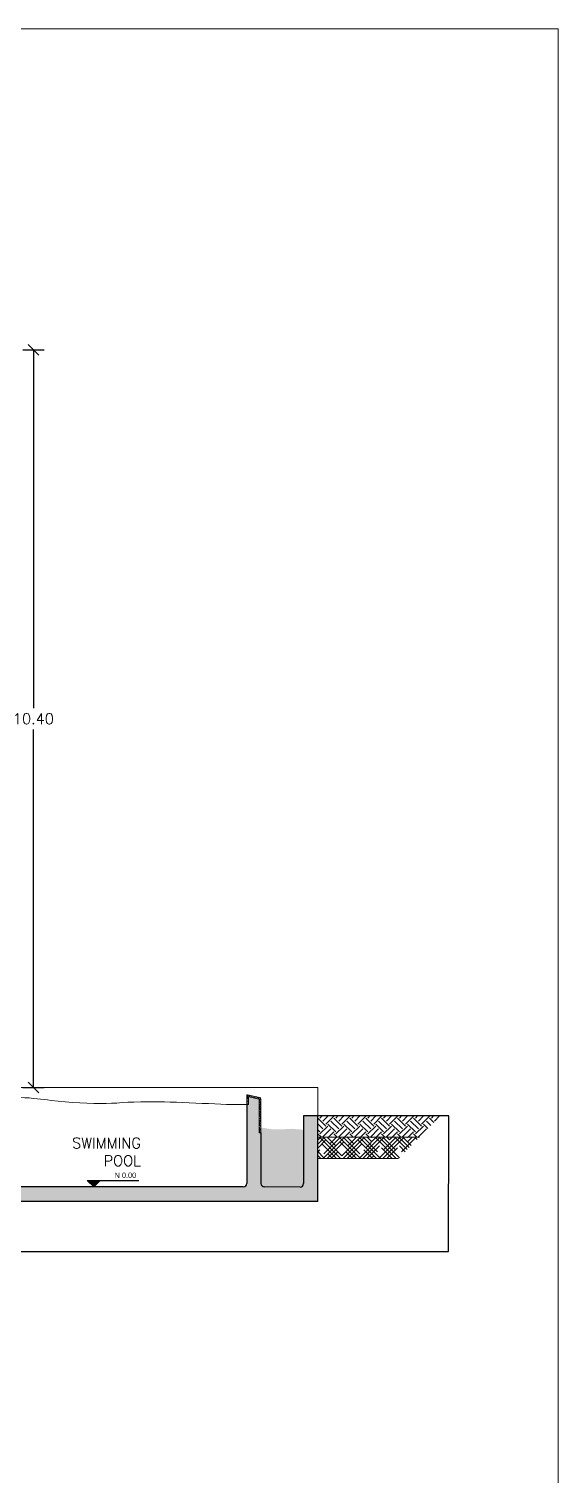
# Model space of a CAD drawing. Header units: metres. Extents: x -44 to 358, y -246 to 48.
# Drawn here: x 350.69 to 358.16, y 19.86 to 40.26 of the extents above; entities that cross this region are included whole.
import ezdxf

# ---------------------------------------------------------------- set-up
doc = ezdxf.new("R2010")
doc.units = ezdxf.units.M
doc.header["$LTSCALE"] = 0.3
doc.header["$PDMODE"] = 3
doc.linetypes.add('CONTINU', pattern=[0])
for name, color, linetype, lineweight in [('A-WALL', 7, 'Continuous', 30), ('corte', 7, 'Continuous', 30), ('piscina', 7, 'Continuous', 0), ('SE-2', 252, 'Continuous', 9)]:
    doc.layers.add(name, color=color, linetype=linetype, lineweight=lineweight)
doc.layers.add('DIMENSIONES', color=7, linetype='Continuous')
doc.layers.add('TEXTOS', color=4, linetype='Continuous')
doc.layers.add('RELLENO SECCION', color=8, linetype='Continuous', lineweight=0, transparency=0.4)
doc.styles.add('ESC100-2mm', font='arial.ttf', dxfattribs={"height": 0.15})
doc.styles.add('SMPLEX', font='simplex.shx')
doc.dimstyles.new('DIM-75', dxfattribs={"dimscale": 0.75, "dimtxt": 0.2, "dimasz": 0.2, "dimexe": 0.2, "dimexo": 0.2, "dimgap": 0.1, "dimtad": 0, "dimtih": 1, "dimtoh": 1, "dimzin": 0, "dimdsep": 46, "dimtxsty": 'SMPLEX', "dimblk1": 'OBLIQUE', "dimblk2": 'OBLIQUE', "dimsah": 1, "dimcen": 0.2, "dimclrd": 4, "dimclre": 4, "dimclrt": 4, "dimadec": 0, "dimazin": 0, "dimtfac": 1, "dimtmove": 0, "dimatfit": 3, "dimldrblk": 'OBLIQUE', "dimfxl": 0.2, "dimfxlon": 1, "dimtfill": 1, "dimtolj": 1, "dimtzin": 0, "dimarcsym": 0})

# ---------------------------------------------------------------- blocks, each defined once
blk = doc.blocks.new('INDI.PISO')
blk.add_hatch(color=256).paths.add_polyline_path([(0, 0), (0.183, 0), (0.092, -0.092)])
blk.add_line((0.183, 0), (0.728, 0))
blk.add_lwpolyline([(0, 0), (0.183, 0), (0.092, -0.092), (0, 0)])
blk = doc.blocks.new('_OBLIQUE')
at = {"color": 0, "linetype": 'ByBlock'}
blk.add_line((-0.5, -0.5), (0.5, 0.5), dxfattribs=at)
blk = doc.blocks.new('*D1096')
at = {"layer": 'DEFPOINTS', "color": 0, "ltscale": 0.2, "transparency": 16777216}
for p in [(338.832, 35.732), (337.951, 25.327), (350.755, 25.327)]:
    blk.add_point(p, dxfattribs=at)
at = {"layer": 'DIMENSIONES', "color": 4, "lineweight": -2, "ltscale": 0.2, "transparency": 16777216}
for p, q in [((350.605, 35.732), (350.905, 35.732)), ((350.755, 35.732), (350.755, 30.679)), ((350.755, 25.327), (350.755, 30.379)), ((350.605, 25.327), (350.905, 25.327))]:
    blk.add_line(p, q, dxfattribs=at)
at = {"layer": 'DIMENSIONES', "color": 4, "lineweight": -2, "ltscale": 0.2, "transparency": 16777216, "xscale": 0.15, "yscale": 0.15, "zscale": 0.15}
for p, rotation in [((350.755, 35.732), 90), ((350.755, 25.327), 270)]:
    blk.add_blockref('_OBLIQUE', p, dxfattribs=dict(at, rotation=rotation))
at = {"layer": 'DIMENSIONES', "color": 4, "ltscale": 0.2, "transparency": 16777216, "insert": (350.755, 30.529), "char_height": 0.15, "attachment_point": 5, "style": 'SMPLEX', "bg_fill": 3, "box_fill_scale": 1.1, "bg_fill_color": 256, "bg_fill_true_color": 13158600, "bg_fill_transparency": 0}
blk.add_mtext('\\A1;10.40', dxfattribs=at)

msp = doc.modelspace()

# ---------------------------------------------------------------- hatches: boundary and pattern name
at = {"layer": 'piscina', "transparency": 33554534}
h = msp.add_hatch(color=256, dxfattribs=at)
h.dxf.hatch_style = 1
h.set_gradient(color1=(204, 224, 239), color2=(122, 175, 223), name='CURVED')
h.paths.add_polyline_path([(354.1103666, 24.7395811), (354.1120825, 24.7396669), (354.1143172, 24.739781)], flags=16)
h.paths.add_polyline_path([(354.1042766, 24.7393031), (354.1050011, 24.7393341), (354.1036378, 24.7392795)], flags=16)
edge = h.paths.add_edge_path()
edge.add_arc((354.0162099, 23.9770157), 0.0500732, 182.39449691, 269.96630681)
edge.add_line((354.0161804, 23.9269425), (354.5171156, 23.9229048))
edge.add_arc((354.5170981, 23.9729048), 0.05, 270.02001512, 358.84860154)
edge.add_line((354.567088, 23.9719001), (354.5670981, 24.7329345))
edge.add_line((354.5670981, 24.7329345), (354.3947504, 24.745941))
edge.add_line((354.3947504, 24.745941), (354.336991, 24.7412928))
edge.add_line((354.336991, 24.7412928), (354.3106348, 24.7411382))
edge.add_line((354.3106348, 24.7411382), (354.3011316, 24.7405451))
edge.add_line((354.3011316, 24.7405451), (354.2864093, 24.7396058))
edge.add_line((354.2864093, 24.7396058), (354.2705827, 24.7385866))
edge.add_line((354.2705827, 24.7385866), (354.2645004, 24.7382032))
edge.add_line((354.2645004, 24.7382032), (354.2602686, 24.7379441))
edge.add_line((354.2602686, 24.7379441), (354.2575899, 24.7377851))
edge.add_line((354.2575899, 24.7377851), (354.2550162, 24.7376372))
edge.add_line((354.2550162, 24.7376372), (354.2525397, 24.7375003))
edge.add_line((354.2525397, 24.7375003), (354.2501526, 24.7373747))
edge.add_line((354.2501526, 24.7373747), (354.2478471, 24.7372603))
edge.add_line((354.2478471, 24.7372603), (354.2456154, 24.7371571))
edge.add_line((354.2456154, 24.7371571), (354.2434499, 24.7370654))
edge.add_line((354.2434499, 24.7370654), (354.2423895, 24.7370238))
edge.add_line((354.2423895, 24.7370238), (354.2413426, 24.7369851))
edge.add_line((354.2413426, 24.7369851), (354.2403084, 24.7369493))
edge.add_line((354.2403084, 24.7369493), (354.2392859, 24.7369164))
edge.add_line((354.2392859, 24.7369164), (354.238274, 24.7368863))
edge.add_line((354.238274, 24.7368863), (354.2372719, 24.7368592))
edge.add_line((354.2372719, 24.7368592), (354.2362785, 24.7368349))
edge.add_line((354.2362785, 24.7368349), (354.2352929, 24.7368136))
edge.add_line((354.2352929, 24.7368136), (354.2343141, 24.7367952))
edge.add_line((354.2343141, 24.7367952), (354.2333411, 24.7367798))
edge.add_line((354.2333411, 24.7367798), (354.232373, 24.7367673))
edge.add_line((354.232373, 24.7367673), (354.2314088, 24.7367577))
edge.add_line((354.2314088, 24.7367577), (354.2304474, 24.7367511))
edge.add_line((354.2304474, 24.7367511), (354.229488, 24.7367475))
edge.add_line((354.229488, 24.7367475), (354.2285296, 24.7367468))
edge.add_line((354.2285296, 24.7367468), (354.2275712, 24.7367492))
edge.add_line((354.2275712, 24.7367492), (354.2266118, 24.7367545))
edge.add_line((354.2266118, 24.7367545), (354.2256505, 24.7367628))
edge.add_line((354.2256505, 24.7367628), (354.2246862, 24.7367742))
edge.add_line((354.2246862, 24.7367742), (354.223718, 24.7367885))
edge.add_line((354.223718, 24.7367885), (354.222745, 24.7368059))
edge.add_line((354.222745, 24.7368059), (354.2217662, 24.7368263))
edge.add_line((354.2217662, 24.7368263), (354.2207805, 24.7368498))
edge.add_line((354.2207805, 24.7368498), (354.2197871, 24.7368763))
edge.add_line((354.2197871, 24.7368763), (354.2187855, 24.7369058))
edge.add_line((354.2187855, 24.7369058), (354.2177758, 24.7369383))
edge.add_line((354.2177758, 24.7369383), (354.2167581, 24.7369735))
edge.add_line((354.2167581, 24.7369735), (354.2157326, 24.7370114))
edge.add_line((354.2157326, 24.7370114), (354.2136583, 24.737095))
edge.add_line((354.2136583, 24.737095), (354.2115538, 24.7371882))
edge.add_line((354.2115538, 24.7371882), (354.2094202, 24.7372903))
edge.add_line((354.2094202, 24.7372903), (354.2072582, 24.7374004))
edge.add_line((354.2072582, 24.7374004), (354.2050689, 24.7375177))
edge.add_line((354.2050689, 24.7375177), (354.2017355, 24.7377054))
edge.add_line((354.2017355, 24.7377054), (354.1972035, 24.7379736))
edge.add_line((354.1972035, 24.7379736), (354.1830771, 24.7388396))
edge.add_line((354.1830771, 24.7388396), (354.1794375, 24.7390562))
edge.add_line((354.1794375, 24.7390562), (354.1757607, 24.7392675))
edge.add_line((354.1757607, 24.7392675), (354.1732904, 24.7394041))
edge.add_line((354.1732904, 24.7394041), (354.1708059, 24.7395363))
edge.add_line((354.1708059, 24.7395363), (354.1683081, 24.7396634))
edge.add_line((354.1683081, 24.7396634), (354.1657979, 24.7397845))
edge.add_line((354.1657979, 24.7397845), (354.1632762, 24.7398988))
edge.add_line((354.1632762, 24.7398988), (354.1607439, 24.7400055))
edge.add_line((354.1607439, 24.7400055), (354.1594741, 24.7400558))
edge.add_line((354.1594741, 24.7400558), (354.158202, 24.7401039))
edge.add_line((354.158202, 24.7401039), (354.1569277, 24.7401497))
edge.add_line((354.1569277, 24.7401497), (354.1556513, 24.7401931))
edge.add_line((354.1556513, 24.7401931), (354.1543729, 24.740234))
edge.add_line((354.1543729, 24.740234), (354.1530928, 24.7402723))
edge.add_line((354.1530928, 24.7402723), (354.1518108, 24.7403079))
edge.add_line((354.1518108, 24.7403079), (354.1505273, 24.7403408))
edge.add_line((354.1505273, 24.7403408), (354.1492422, 24.7403707))
edge.add_line((354.1492422, 24.7403707), (354.1479557, 24.7403976))
edge.add_line((354.1479557, 24.7403976), (354.146668, 24.7404215))
edge.add_line((354.146668, 24.7404215), (354.1453791, 24.7404422))
edge.add_line((354.1453791, 24.7404422), (354.1440891, 24.7404595))
edge.add_line((354.1440891, 24.7404595), (354.1427982, 24.7404735))
edge.add_line((354.1427982, 24.7404735), (354.1415065, 24.740484))
edge.add_line((354.1415065, 24.740484), (354.1402141, 24.7404909))
edge.add_line((354.1402141, 24.7404909), (354.1389211, 24.7404941))
edge.add_line((354.1389211, 24.7404941), (354.1376275, 24.7404935))
edge.add_line((354.1376275, 24.7404935), (354.1363336, 24.740489))
edge.add_line((354.1363336, 24.740489), (354.1350395, 24.7404806))
edge.add_line((354.1350395, 24.7404806), (354.1337452, 24.740468))
edge.add_line((354.1337452, 24.740468), (354.1324509, 24.7404512))
edge.add_line((354.1324509, 24.7404512), (354.1311567, 24.7404302))
edge.add_line((354.1311567, 24.7404302), (354.1298626, 24.7404048))
edge.add_line((354.1298626, 24.7404048), (354.1285689, 24.7403748))
edge.add_line((354.1285689, 24.7403748), (354.1272756, 24.7403403))
edge.add_line((354.1272756, 24.7403403), (354.1259828, 24.7403011))
edge.add_line((354.1259828, 24.7403011), (354.1246907, 24.7402571))
edge.add_line((354.1246907, 24.7402571), (354.1233991, 24.7402084))
edge.add_line((354.1233991, 24.7402084), (354.1221073, 24.7401555))
edge.add_line((354.1221073, 24.7401555), (354.1208148, 24.7400991))
edge.add_line((354.1208148, 24.7400991), (354.1195209, 24.7400395))
edge.add_line((354.1195209, 24.7400395), (354.1169259, 24.7399132))
edge.add_line((354.1169259, 24.7399132), (353.9660607, 24.7639128))
edge.add_line((353.9660607, 24.7639128), (353.9661804, 23.9749237))
at = {"layer": 'RELLENO SECCION', "linetype": 'CONTINU', "transparency": 33554495}
h = msp.add_hatch(color=256, dxfattribs=at)
h.dxf.hatch_style = 1
edge = h.paths.add_edge_path()
edge.add_line((349.7670981, 25.3091348), (349.5670981, 25.3015396))
edge.add_line((349.5670981, 25.3015396), (349.5670981, 25.2669425))
edge.add_line((349.5670981, 25.2669425), (345.7552774, 25.2669425))
edge.add_line((345.7552774, 25.2669425), (340.8052774, 25.2669425))
edge.add_line((340.8052774, 25.2669425), (340.8052774, 25.0769425))
edge.add_line((340.8052774, 25.0769425), (345.5552774, 25.0769425))
edge.add_line((345.5552774, 25.0769425), (345.5552774, 24.1819425))
edge.add_line((345.5552774, 24.1819425), (345.3553133, 24.1819425))
edge.add_line((345.3553133, 24.1819425), (345.3553133, 23.9319425))
edge.add_line((345.3553133, 23.9319425), (345.9553133, 23.9319425))
edge.add_line((345.9553133, 23.9319425), (345.9553133, 24.1819425))
edge.add_line((345.9553133, 24.1819425), (345.7552774, 24.1819425))
edge.add_line((345.7552774, 24.1819425), (345.7552774, 25.0769425))
edge.add_line((345.7552774, 25.0769425), (349.5670981, 25.0769425))
edge.add_line((349.5670981, 25.0769425), (349.5670981, 23.7229048))
edge.add_line((349.5670981, 23.7229048), (354.7670981, 23.7229048))
edge.add_line((354.7670981, 23.7229048), (354.7670981, 24.9269425))
edge.add_line((354.7670981, 24.9269425), (354.5670981, 24.9269425))
edge.add_line((354.5670981, 24.9269425), (354.5670981, 23.9729048))
edge.add_arc((354.5170292, 23.9729326), 0.0500689, 271.92200154, 359.96810954, ccw=False)
edge.add_line((354.5187085, 23.9228919), (354.0161804, 23.9269425))
edge.add_line((354.0161804, 23.9269425), (353.9666486, 23.9270824))
edge.add_line((353.9666486, 23.9270824), (353.7666486, 23.9270824))
edge.add_line((353.7666486, 23.9270824), (353.7670981, 23.9269425))
edge.add_line((353.7670981, 23.9269425), (349.7670981, 23.9269425))
edge.add_line((349.7670981, 23.9269425), (349.7670981, 25.3091348))
h = msp.add_hatch(color=256, dxfattribs=at)
h.dxf.hatch_style = 1
edge = h.paths.add_edge_path()
edge.add_line((353.9410695, 25.1619557), (353.7910695, 25.1992535))
edge.add_line((353.7910695, 25.1992535), (353.7910695, 25.0887389))
edge.add_line((353.7910695, 25.0887389), (353.7660695, 25.0887389))
edge.add_line((353.7660695, 25.0887389), (353.7660695, 23.9769319))
edge.add_arc((353.7160695, 23.9769319), 0.05, 271.17872105, 360, ccw=False)
edge.add_line((353.7170981, 23.9269425), (354.0161804, 23.9269425))
edge.add_arc((354.0161804, 23.9769425), 0.05, 180.00892522, 270, ccw=False)
edge.add_line((353.9661804, 23.9769348), (353.9660695, 24.688744))
edge.add_line((353.9660695, 24.688744), (353.9410695, 24.6887337))
edge.add_line((353.9410695, 24.6887337), (353.9410695, 25.1619557))
at = {"layer": 'SE-2'}
h = msp.add_hatch(dxfattribs=at)
h.set_pattern_fill('AR-SAND', color=256, scale=0.0005)
h.set_pattern_definition([(37.5, (354.689695, 24.957774), (-0.0008, 0.02447066), [0, -0.019304, 0, -0.02159, 0, -0.0206375]), (7.5, (354.689695, 24.957774), (0.0224762, 0.0358413), [0, -0.010414, 0, -0.017399, 0, -0.0066675]), (327.5, (354.674074, 24.957774), (0.0395496, 7.186e-05), [0, -0.00635, 0, -0.02286, 0, -0.029845]), (317.5, (354.674074, 24.957774), (0.0381778, 0.0111465), [0, -0.003175, 0, -0.014986, 0, -0.017145])])
edge = h.paths.add_edge_path()
edge.add_line((353.9451023, 25.1872481), (353.7777049, 25.2268101))
edge.add_arc((353.7760695, 25.2169447), 0.01, 80.58778014, 180)
edge.add_line((353.7660695, 25.2169447), (353.7660695, 25.0887389))
edge.add_line((353.7660695, 25.0887389), (353.7910695, 25.0887389))
edge.add_line((353.7910695, 25.0887389), (353.7910695, 25.1992535))
edge.add_line((353.7910695, 25.1992535), (353.9410695, 25.1619557))
edge.add_line((353.9410695, 25.1619557), (353.9410695, 24.6887389))
edge.add_line((353.9410695, 24.6887389), (353.9660695, 24.6887389))
edge.add_line((353.9660695, 24.6887389), (353.9660695, 25.1743883))
edge.add_line((353.9660695, 25.1743883), (353.9660139, 25.1625847))
edge.add_arc((353.9410139, 25.1625847), 0.025, 360, 440.58778014)
h = msp.add_hatch(dxfattribs=at)
h.set_pattern_fill('EARTH', color=256, scale=0.025, angle=45)
h.set_pattern_definition([(45, (-614.08689, -26.14951), (1e-17, 0.224506403), [0.15875, -0.15875]), (45, (-614.12898, -26.10742), (1e-17, 0.224506403), [0.15875, -0.15875]), (45, (-614.17108, -26.06532), (1e-17, 0.224506403), [0.15875, -0.15875]), (135, (-614.17108, -26.03726), (-0.224506403, 1e-17), [0.15875, -0.15875]), (135, (-614.12898, -25.99516), (-0.224506403, 1e-17), [0.15875, -0.15875]), (135, (-614.08689, -25.95307), (-0.224506403, 1e-17), [0.15875, -0.15875])])
h.paths.add_polyline_path([(356.4949281, 24.9269447), (354.7670981, 24.9269447), (354.7670981, 24.6260625), (356.2008888, 24.6260625)])
h = msp.add_hatch(dxfattribs=at)
h.set_pattern_fill('HOUND', color=256, scale=0.025, angle=45)
h.set_pattern_definition([(45, (-614.08689, -26.14951), (0.0841899011, 0.1403165019), [0.635, -0.3175]), (135, (-614.08689, -26.14951), (0.0841899011, -0.1403165019), [0.635, -0.3175])])
h.paths.add_polyline_path([(356.2008888, 24.6260625), (354.7670981, 24.6260625), (354.7670981, 24.3260625), (355.9068643, 24.3260625)])

# ---------------------------------------------------------------- linework, layer by layer
at = {"layer": 'A-WALL'}
msp.add_line((356.6101505, 23.0139804), (356.6184998, 24.9269425), dxfattribs=at)
at = {"layer": 'corte'}
for p, q in [((353.7660695, 25.0887389), (353.7660695, 23.9769319)), ((354.5670981, 24.9269425), (354.5670981, 23.9729048)), ((354.7670981, 24.9269425), (354.5670981, 24.9269425)), ((356.6184998, 24.9269425), (354.7670981, 24.9269425)), ((354.7670981, 23.7229048), (354.7670981, 24.9269425)), ((353.9661804, 24.6887389), (353.9661804, 23.9769348)), ((353.7170981, 23.9269425), (349.7670981, 23.9269425)), ((354.5171156, 23.9229048), (354.0161804, 23.9269425)), ((354.7670981, 23.7229048), (349.5670981, 23.7229048)), ((303.4574134, 23.0139804), (356.6101505, 23.0139804))]:
    msp.add_line(p, q, dxfattribs=at)
for centre, start, end in [((353.7160695, 23.9769319), 271.17872105, 360), ((354.0161804, 23.9769425), 180, 270), ((354.5170981, 23.9729048), 270, 0)]:
    msp.add_arc(centre, 0.05, start, end, dxfattribs=at)
at = {"layer": 'DEFPOINTS', "lineweight": 13}
msp.add_lwpolyline([(301.8600739, 40.2572653), (358.1581595, 40.2572653), (358.1581595, -0.5317386), (301.8600739, -0.5317386)], close=True, dxfattribs=at)
at = {"layer": 'piscina', "transparency": 33554534}
msp.add_open_spline([(349.7670981, 25.1817385), (350.5197178, 25.218204), (350.96613, 25.1348551), (351.8652755, 25.0812311), (352.2619458, 25.1609), (353.5838175, 25.0775484), (353.7660695, 25.0887389)], degree=3, dxfattribs=at)
at = {"layer": 'SE-2'}
for p, q in [((354.7670981, 25.3269425), (349.8211947, 25.3269425)), ((354.7670981, 24.9269425), (354.7670981, 25.3269425)), ((353.7660695, 25.2169447), (353.7660695, 25.0887389)), ((353.7910695, 25.0887389), (353.7660695, 25.0887389)), ((353.7777049, 25.2268101), (353.948399, 25.1864689)), ((353.7910695, 25.1992535), (353.9410695, 25.1619557)), ((353.7910695, 25.1992535), (353.7910695, 25.0887389)), ((353.9410695, 25.1619557), (353.9410695, 24.6887389)), ((353.9660139, 25.1625847), (353.9660695, 24.6887389)), ((353.9410695, 24.6887389), (353.9660695, 24.6887389)), ((356.2008888, 24.6260625), (354.7722951, 24.6260625)), ((355.9068643, 24.3260625), (354.7722951, 24.3260625))]:
    msp.add_line(p, q, dxfattribs=at)
for centre, radius, start, end in [((353.7760695, 25.2169447), 0.01, 80.58778014, 180), ((353.9410139, 25.1625847), 0.025, 360, 72.81809436)]:
    msp.add_arc(centre, radius, start, end, dxfattribs=at)

# ---------------------------------------------------------------- block references
at = {"layer": 'TEXTOS'}
msp.add_blockref('INDI.PISO', (351.5142846, 24.0186092), dxfattribs=at)

# ---------------------------------------------------------------- texts
at = {"layer": 'TEXTOS', "attachment_point": 3, "style": 'ESC100-2mm'}
for s, width, insert, char_height in [('{\\Fromans|c0;SWIMMING POOL}', 0.758060629, (352.272309, 24.6203063), 0.15), ('{\\Ftxt|c0;N 0.00}', 2.216942069, (352.2057232, 24.1286714), 0.075)]:
    msp.add_mtext_dynamic_manual_height_columns(s, width=width, gutter_width=0.5, heights=[0], dxfattribs=dict(at, insert=insert, char_height=char_height))

# ---------------------------------------------------------------- next in the draw order: dimensions: what is measured, and where the dimension line sits
at = {"layer": 'DIMENSIONES', "ltscale": 0.2}
dim = msp.add_linear_dim(base=(350.7552046, 25.3269425), p1=(338.8315056, 35.7315213), p2=(337.9510706, 25.3269425), angle=90, dimstyle='DIM-75', dxfattribs=at)
dim.commit()
dim.dimension.update_dxf_attribs({"geometry": '*D1096', "text_midpoint": (350.7552046, 30.5292319)})

doc.saveas('drawing.dxf')
